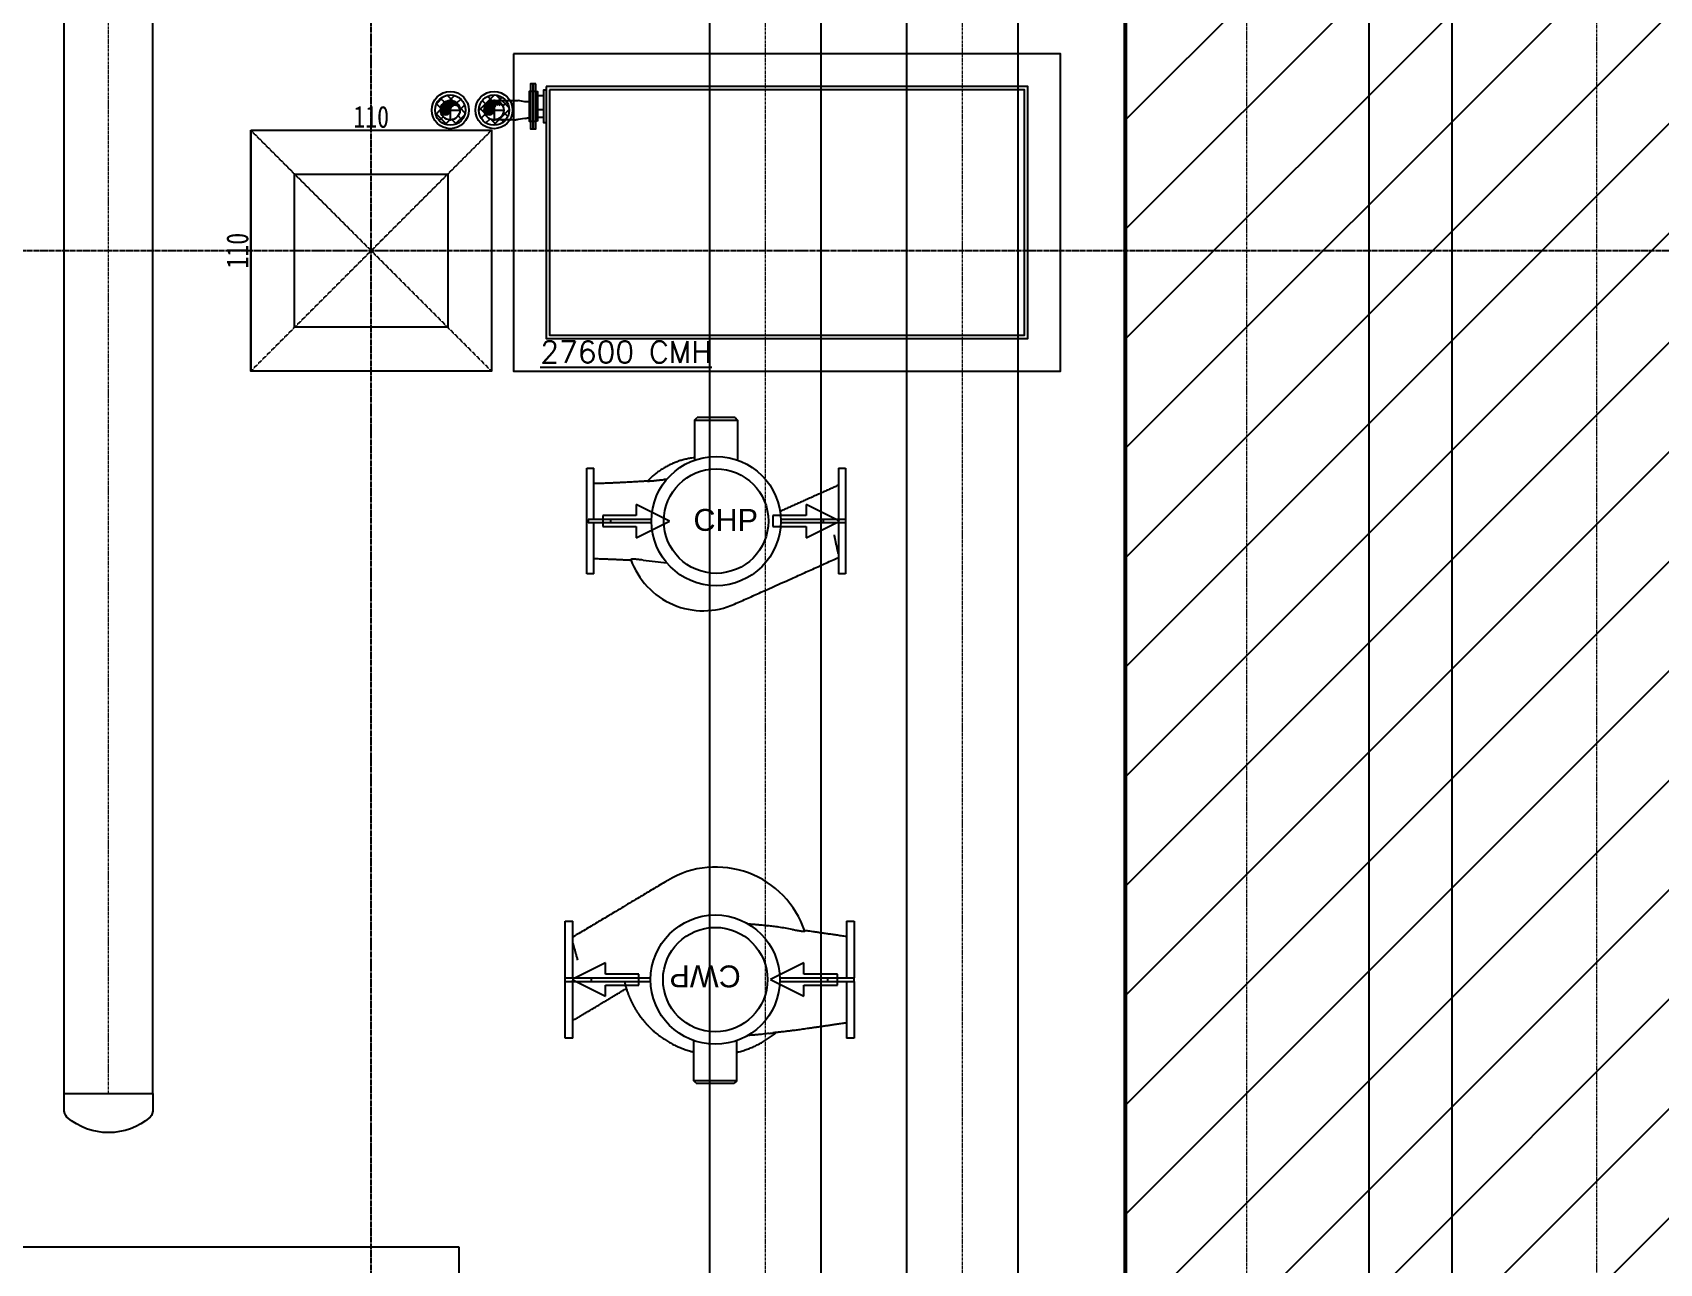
# Model space of a CAD drawing. Header units: millimetres. Extents: x -18489 to 17339, y -1599 to 10961.
# Drawn here: x -16353 to -15609, y 1360 to 1922 of the extents above; entities that cross this region are included whole.
import ezdxf
from ezdxf.enums import TextEntityAlignment as Align

# ---------------------------------------------------------------- set-up
doc = ezdxf.new("R2010")
doc.units = ezdxf.units.MM
for name, pattern in [('188K-SM-07-F10-MECH-CHW PIPE-Y2257103$0$XKA01LR1-HVAC-PIPE-冷卻水-Y2225103 Shawn$0$CENTER', [2, 1.25, -0.25, 0.25, -0.25]), ('X-CUB3-L10$0$COL-CEN-LIN', [3.25, 2.5, -0.25, 0.25, -0.25]), ('X-CUB3-L10$0$HIDDEN', [0.4, 0.3, -0.1])]:
    doc.linetypes.add(name, pattern=pattern)
for name, color, linetype in [('188K-SM-03-F10-MECH-EQ-Y2257103$0$0 Xref', 8, 'Continuous'), ('188K-SM-03-F10-MECH-EQ-Y2257103$0$Micron CUP L10 CDA EQU$0$M MOVE-IN AREA', 8, 'Continuous'), ('188K-SM-03-F10-MECH-EQ-Y2257103$0$Micron CUP L10 HVAC EQU$0$M-MECH-EQU', 136, 'Continuous'), ('188K-SM-03-F10-MECH-EQ-Y2257103$0$Micron CUP L10 HVAC EQU$0$M-PHASE1 AREA', 252, 'Continuous'), ('188K-SM-07-F10-MECH-CHW PIPE-Y2257103$0$M-P-EXISTING PIPE', 8, 'Continuous'), ('188K-SM-07-F10-MECH-CHW PIPE-Y2257103$0$M-P-HWR-D-29', 211, 'Continuous'), ('188K-SM-07-F10-MECH-CHW PIPE-Y2257103$0$M-P-HWS-D-35', 1, 'Continuous'), ('X-CUB3-L10$0$CCL', 8, 'X-CUB3-L10$0$COL-CEN-LIN'), ('X-CUB3-L10$0$COL', 8, 'Continuous'), ('X-CUB3-L10$0$COL-S', 8, 'Continuous'), ('X-CUB3-L10$0$WALL-DR', 8, 'Continuous')]:
    doc.layers.add(name, color=color, linetype=linetype)
doc.layers.add('188K-SM-07-F10-MECH-CHW PIPE-Y2257103$0$XKA01LR1-HVAC-PIPE-冷卻水-Y2225103 Shawn$0$M-PIPE-CEN', color=8, linetype='188K-SM-07-F10-MECH-CHW PIPE-Y2257103$0$XKA01LR1-HVAC-PIPE-冷卻水-Y2225103 Shawn$0$CENTER', lineweight=9)
doc.styles.add('188K-SM-03-F10-MECH-EQ-Y2257103$0$Micron CUP L10 HVAC EQU$0$AA-TXT', font='simplex.shx', dxfattribs={"bigfont": 'china.shx'})
doc.styles.add('188K-SM-03-F10-MECH-EQ-Y2257103$0$Micron CUP L10 HVAC EQU$0$Standard', font='arial.ttf')
doc.styles.add('X-CUB3-L10$0$DIM', font='', dxfattribs={"width": 0.8})
doc.styles.get('X-CUB3-L10$0$DIM').set_extended_font_data('MingLiU')
doc.dimstyles.new('X-CUB3-L10$0$JJP_005_defpoint', dxfattribs={"dimtxt": 20, "dimasz": 0.5, "dimexe": 0.5, "dimexo": 0.5, "dimgap": 0.5, "dimtad": 1, "dimdsep": 46, "dimtxsty": 'X-CUB3-L10$0$DIM', "dimblk": 'X-CUB3-L10$0$_None', "dimcen": 10, "dimclrd": 256, "dimclre": 256, "dimclrt": 256, "dimadec": 0, "dimazin": 0, "dimtfac": 1, "dimtix": 1, "dimtmove": 2, "dimatfit": 3, "dimldrblk": 'X-CUB3-L10$0$_None', "dimfxl": 0.5, "dimtolj": 1, "dimtzin": 0, "dimarcsym": 0})

# ---------------------------------------------------------------- blocks, each defined once
blk = doc.blocks.new('188K-SM-03-F10-MECH-EQ-Y2257103$0$Micron CUP L10 HVAC EQU$0$A$C63385323')
for p, q in [((0, -44.5), (0, 44.5)), ((0, 44.3), (11.4, 44.3)), ((51.2, 38.2), (22, 43.4)), ((73.6, 37.2), (61.8, 37.2)), ((73.6, 37.2), (73.6, -37.2)), ((0, -44.3), (11.4, -44.3)), ((51.2, -38.2), (22, -43.4)), ((73.6, -37.2), (61.8, -37.2))]:
    blk.add_line(p, q)
for centre, start, end in [((11.4, -15.7), 79.85913, 90), ((61.8, 97.2), 259.85913, 270), ((11.4, 15.7), 270, 280.14087), ((61.8, -97.2), 90, 100.14087)]:
    blk.add_arc(centre, 60, start, end)
blk = doc.blocks.new('188K-SM-03-F10-MECH-EQ-Y2257103$0$Micron CUP L10 HVAC EQU$0$A$C0c53ceb0')
at = {"layer": '188K-SM-03-F10-MECH-EQ-Y2257103$0$Micron CUP L10 HVAC EQU$0$M-PHASE1 AREA'}
h = blk.add_hatch(dxfattribs=at)
h.set_pattern_fill('ANSI37', color=256, scale=10)
h.set_pattern_definition([(45, (165960.614, -11772.52), (-22.4506403, 22.4506403), []), (135, (165960.614, -11772.52), (-22.4506403, -22.4506403), [])])
edge = h.paths.add_edge_path(flags=17)
edge.add_arc((-188.60828, 9692.60409), 44.45, 0, 360)
edge = h.paths.add_edge_path()
edge.add_arc((-188.60828, 9692.60409), 69.45, 0, 360)
h = blk.add_hatch(dxfattribs=at)
h.set_pattern_fill('ANSI37', color=256, scale=10)
h.set_pattern_definition([(45, (165960.614, -11772.52), (-22.4506403, 22.4506403), []), (135, (165960.614, -11772.52), (-22.4506403, -22.4506403), [])])
edge = h.paths.add_edge_path(flags=17)
edge.add_arc((11.39172, 9692.60409), 44.45, 0, 360)
edge = h.paths.add_edge_path()
edge.add_arc((11.39172, 9692.60409), 69.45, 0, 360)
h = blk.add_hatch(dxfattribs=at)
h.set_pattern_fill('ANSI31', color=256, scale=1.975806, angle=-90, style=0)
h.set_pattern_definition([(135, (22374.571, -19442.7775), (-4.435812, -4.435812), [])])
h.paths.add_polyline_path([(-233.05828, 9692.60409, 1), (-188.60828, 9692.60409, -1), (-144.15828, 9692.60409, 0.4142135624), (-188.60828, 9737.05409, 0.4142135624)])
h = blk.add_hatch(dxfattribs=at)
h.set_pattern_fill('ANSI31', color=256, scale=1.975806, angle=-90, style=0)
h.set_pattern_definition([(135, (22574.571, -19442.7775), (-4.435812, -4.435812), [])])
h.paths.add_polyline_path([(-33.05828, 9692.60409, 1), (11.39172, 9692.60409, -1), (55.84172, 9692.60409, 0.4142135624), (11.39172, 9737.05409, 0.4142135624)])
for p, q in [((-188.60828, 9741.2152), (-188.60828, 9643.99298)), ((11.39172, 9741.2152), (11.39172, 9643.99298)), ((-237.21939, 9692.60409), (-139.99717, 9692.60409)), ((-37.21939, 9692.60409), (60.00283, 9692.60409)), ((209.75612, 9695.17608), (238.67382, 9695.17608)), ((927.74003, 8277.10897), (939.05794, 8288.42688)), ((927.74003, 8277.10897), (1124.57336, 8277.10897)), ((927.74003, 8277.10897), (927.74003, 8093.75631)), ((1113.25544, 8288.42688), (939.05794, 8288.42688)), ((1113.25544, 8288.42688), (1124.57336, 8277.10897)), ((1124.57336, 8277.10897), (1124.57336, 8093.75631)), ((435.65669, 8056.67151), (467.40401, 8056.67151)), ((435.65669, 7574.11237), (435.65669, 8056.67151)), ((467.40401, 7823.39226), (467.40401, 8056.67151)), ((1584.90938, 8056.67151), (1616.65669, 8056.67151)), ((1584.90938, 8056.67151), (1584.90938, 7823.39226)), ((1616.65669, 8056.67151), (1616.65669, 7823.39226)), ((800.89662, 8006.21986), (789.503, 8004.80073)), ((813.66916, 7815.39194), (661.28206, 7891.58548)), ((661.28206, 7891.58548), (661.28206, 7840.78979)), ((1589.56213, 7815.39194), (1437.17504, 7891.58548)), ((1437.17504, 7891.58548), (1437.17504, 7840.78979)), ((442.00616, 7823.39226), (442.00616, 7807.39161)), ((543.59755, 7823.39226), (442.00616, 7823.39226)), ((543.59755, 7807.39161), (442.00616, 7807.39161)), ((467.40401, 7574.11237), (467.40401, 7807.39161)), ((508.89496, 7840.78979), (508.89496, 7789.99409)), ((661.28206, 7840.78979), (508.89496, 7840.78979)), ((731.01511, 7823.39226), (543.59755, 7823.39226)), ((543.59755, 7823.39226), (543.59755, 7807.39161)), ((731.01511, 7807.39161), (543.59755, 7807.39161)), ((661.28206, 7739.19839), (813.66916, 7815.39194)), ((1284.78794, 7840.78979), (1284.78794, 7789.99409)), ((1437.17504, 7840.78979), (1284.78794, 7840.78979)), ((1515.0653, 7823.39226), (1321.29828, 7823.39226)), ((1515.0653, 7807.39161), (1321.29828, 7807.39161)), ((1437.17504, 7739.19839), (1589.56213, 7815.39194)), ((1515.0653, 7823.39226), (1515.0653, 7807.39161)), ((1616.65669, 7823.39226), (1515.0653, 7823.39226)), ((1616.65669, 7807.39161), (1515.0653, 7807.39161)), ((1584.90938, 7807.39161), (1584.90938, 7574.11237)), ((1616.65669, 7823.39226), (1616.65669, 7807.39161)), ((1616.65669, 7807.39161), (1616.65669, 7574.11237)), ((508.89496, 7789.99409), (661.28206, 7789.99409)), ((661.28206, 7789.99409), (661.28206, 7739.19839)), ((1284.78794, 7789.99409), (1437.17504, 7789.99409)), ((1437.17504, 7789.99409), (1437.17504, 7739.19839)), ((792.64832, 7625.5526), (801.07601, 7624.49531)), ((467.40401, 7574.11237), (435.65669, 7574.11237)), ((1616.65669, 7574.11237), (1584.90938, 7574.11237)), ((336.26187, 5987.74534), (371.31917, 5987.74534)), ((336.26187, 5729.00717), (336.26187, 5987.74534)), ((371.31917, 5729.00717), (371.31917, 5987.74534)), ((1285.76342, 5964.24353), (1285.80528, 5964.23936)), ((1622.20456, 5987.74534), (1657.26187, 5987.74534)), ((1622.20456, 5987.74534), (1622.20456, 5729.00717)), ((1657.26187, 5987.74534), (1657.26187, 5729.00717)), ((336.26187, 5713.00274), (336.26187, 5729.00717)), ((336.26187, 5729.00717), (456.93013, 5729.00717)), ((520.94413, 5797.21649), (368.52106, 5721.00495)), ((456.93013, 5713.00274), (456.93013, 5729.00717)), ((456.93013, 5729.00717), (726.95444, 5729.00717)), ((520.94413, 5746.4088), (520.94413, 5797.21649)), ((673.36721, 5746.4088), (520.94413, 5746.4088)), ((673.36721, 5695.60111), (673.36721, 5746.4088)), ((1427.67008, 5797.21649), (1275.247, 5721.00495)), ((1317.37699, 5729.00717), (1536.5936, 5729.00717)), ((1427.67008, 5746.4088), (1427.67008, 5797.21649)), ((1580.09316, 5746.4088), (1427.67008, 5746.4088)), ((1536.5936, 5713.00274), (1536.5936, 5729.00717)), ((1536.5936, 5729.00717), (1657.26187, 5729.00717)), ((1580.09316, 5695.60111), (1580.09316, 5746.4088)), ((1657.26187, 5713.00274), (1657.26187, 5729.00717)), ((336.26187, 5454.26457), (336.26187, 5713.00274)), ((336.26187, 5713.00274), (456.93013, 5713.00274)), ((368.52106, 5721.00495), (520.94413, 5644.79342)), ((371.31917, 5454.26457), (371.31917, 5713.00274)), ((456.93013, 5713.00274), (726.95444, 5713.00274)), ((520.94413, 5644.79342), (520.94413, 5695.60111)), ((520.94413, 5695.60111), (673.36721, 5695.60111)), ((1275.247, 5721.00495), (1427.67008, 5644.79342)), ((1317.37699, 5713.00274), (1536.5936, 5713.00274)), ((1427.67008, 5644.79342), (1427.67008, 5695.60111)), ((1427.67008, 5695.60111), (1580.09316, 5695.60111)), ((1536.5936, 5713.00274), (1657.26187, 5713.00274)), ((1622.20456, 5713.00274), (1622.20456, 5454.26457)), ((1657.26187, 5713.00274), (1657.26187, 5454.26457)), ((371.31917, 5454.26457), (336.26187, 5454.26457)), ((923.72581, 5259.17891), (923.72581, 5442.57486)), ((1120.60562, 5259.17891), (1120.60562, 5442.57486)), ((1285.82027, 5477.77204), (1285.7635, 5477.76639)), ((1300.92433, 5479.31912), (1301.19312, 5479.54605)), ((1657.26187, 5454.26457), (1622.20456, 5454.26457)), ((1120.60562, 5259.17891), (923.72581, 5259.17891)), ((935.0464, 5247.85832), (923.72581, 5259.17891)), ((935.0464, 5247.85832), (1109.28503, 5247.85832)), ((1120.60562, 5259.17891), (1109.28503, 5247.85832))]:
    blk.add_line(p, q, dxfattribs=at)
for points in [[(100, 9950), (100, 8500), (2600, 8500), (2600, 9950)], [(178.06379, 9778.28242), (171.39172, 9778.28242), (171.39172, 9676.50954), (178.06379, 9676.50954)], [(178.06379, 9743.49053), (171.39172, 9743.49053), (171.39172, 9641.71765), (178.06379, 9641.71765)], [(190.57392, 9812.21713), (178.06379, 9812.21713), (178.06379, 9642.57483), (190.57392, 9642.57483)], [(190.57392, 9777.42524), (178.06379, 9777.42524), (178.06379, 9607.78294), (190.57392, 9607.78294)], [(203.08405, 9812.21713), (190.57392, 9812.21713), (190.57392, 9642.57483), (203.08405, 9642.57483)], [(203.08405, 9777.42524), (190.57392, 9777.42524), (190.57392, 9607.78294), (203.08405, 9607.78294)], [(209.75612, 9676.50954), (203.08405, 9676.50954), (203.08405, 9778.28242), (209.75612, 9778.28242)], [(209.75612, 9641.71765), (203.08405, 9641.71765), (203.08405, 9743.49053), (209.75612, 9743.49053)], [(250, 9800), (250, 8650), (2450, 8650), (2450, 9800)], [(265, 9785), (265, 8665), (2435, 8665), (2435, 9785)]]:
    blk.add_lwpolyline(points, close=True, dxfattribs=at)
for points in [[(209.75612, 9759.61581), (209.75612, 9660.38419), (238.67382, 9660.38419)], [(209.75612, 9759.61581), (238.67382, 9759.61581)], [(250, 9635), (238.67382, 9635), (238.67382, 9785), (250, 9785)]]:
    blk.add_lwpolyline(points, dxfattribs=at)
blk.add_lwpolyline([(11.39172, 9737.05409), (100.29172, 9737.05409), (100.29172, 9648.15409), (11.39172, 9648.15409, -1)], format="xyb", close=True, dxfattribs=at)
for centre, radius in [((-188.60828, 9692.60409), 84.82115), ((-188.60828, 9692.60409), 69.45), ((11.39172, 9692.60409), 84.82115), ((11.39172, 9692.60409), 69.45), ((-188.60828, 9692.60409), 44.45), ((11.39172, 9692.60409), 44.45), ((1026.15669, 7815.39194), 295.25), ((1026.15669, 7815.39194), 238.66042), ((1022.16571, 5721.00495), 295.31971), ((1022.16571, 5721.00495), 238.71677)]:
    blk.add_circle(centre, radius, dxfattribs=at)
for centre, radius, start, end in [((-210.83328, 9692.60409), 22.225, 180, 0), ((-166.38328, 9692.60409), 22.225, 0, 180), ((-10.83328, 9692.60409), 22.225, 180, 0), ((967.36067, 7756.59591), 350.87129, 199.499379664, 294.14226448), ((1024.7061, 5806.74293), 428.37236, 18.473154779, 120.853849818)]:
    blk.add_arc(centre, radius, start, end, dxfattribs=at)
for points, knots in [([(927.74003, 8105.1196), (923.07655, 8104.57584), (912.05394, 8103.29061), (894.84572, 8100.04827), (876.16014, 8095.59491), (857.75198, 8090.09028), (839.67098, 8083.59638), (821.97272, 8076.12048), (804.70993, 8067.68815), (787.93405, 8058.32413), (771.69663, 8048.05541), (756.04135, 8036.91742), (741.03366, 8024.92589), (726.64921, 8012.18266), (717.67623, 8003.0474), (713.18974, 7998.47976)], [0, 0, 0, 0, 0.05759307665, 0.13612698693, 0.21466089721, 0.29319480748, 0.37172871776, 0.45026262804, 0.52879653832, 0.6073304486, 0.68586435888, 0.76439826916, 0.84293217944, 0.92146608972, 1, 1, 1, 1]), ([(467.40401, 7987.75916), (473.65073, 7987.95446), (487.70846, 7988.39395), (509.13102, 7989.14572), (531.21974, 7989.97801), (551.85053, 7990.81727), (571.04742, 7991.65228), (588.86057, 7992.47653), (605.46814, 7993.29006), (621.02451, 7994.09335), (635.58056, 7994.88283), (649.18855, 7995.65543), (661.80521, 7996.40237), (673.49129, 7997.12152), (684.30157, 7997.80968), (694.28396, 7998.46821), (704.23242, 7999.13445), (710.85631, 7999.61575), (714.4194, 7999.87465)], [0, 0, 0, 0, 0.0758246057, 0.1706369546, 0.2600608281, 0.3439917024, 0.4211254952, 0.4931587506, 0.5603056458, 0.6228166432, 0.6820998548, 0.7371128241, 0.7881232106, 0.8353779072, 0.8790985199, 0.9194792587, 0.9566866186, 1, 1, 1, 1]), ([(713.19469, 7998.47505), (713.18901, 7998.46815), (713.17767, 7998.45436), (713.17344, 7998.43469), (713.17863, 7998.41582), (713.19415, 7998.39783), (713.21979, 7998.38071), (713.2556, 7998.36448), (713.30159, 7998.34915), (713.35777, 7998.33473), (713.42415, 7998.32124), (713.50074, 7998.30867), (713.58754, 7998.29705), (713.68458, 7998.28639), (713.79185, 7998.2767), (713.90937, 7998.26798), (714.03715, 7998.26026), (714.17519, 7998.25354), (714.3235, 7998.24784), (714.48211, 7998.24316), (714.651, 7998.23953), (714.83019, 7998.23694), (715.01969, 7998.23541), (715.21951, 7998.23495), (715.42966, 7998.23559), (715.9927, 7998.23999), (717.0341, 7998.26234), (718.77083, 7998.33043), (720.81481, 7998.43757), (723.7336, 7998.62082), (727.78942, 7998.92047), (733.23524, 7999.38166), (739.45218, 7999.95894), (745.9067, 8000.59755), (752.45478, 8001.27106), (758.9893, 8001.95985), (765.98723, 8002.7093), (771.67324, 8003.32343), (775.88237, 8003.77867), (778.47972, 8004.05961), (781.13224, 8004.34636), (783.84023, 8004.63878), (786.60399, 8004.93671), (789.42386, 8005.24002), (792.30025, 8005.54858), (795.23361, 8005.8622), (798.22444, 8006.1809), (800.23768, 8006.39429), (801.25385, 8006.502)], [0, 0, 0, 0, 0.0052505163, 0.010487788, 0.0157134864, 0.020929297, 0.0261369184, 0.0313380603, 0.036534442, 0.0417277905, 0.0469198384, 0.0521123226, 0.057306982, 0.062505556, 0.0677097822, 0.0729213951, 0.0781421239, 0.0833736907, 0.0886178092, 0.0938761823, 0.0991505013, 0.1044424437, 0.1097536718, 0.1150858316, 0.1204405512, 0.1258194395, 0.1563039502, 0.1872284728, 0.2188620709, 0.2514549375, 0.3088892926, 0.3691648018, 0.4331061102, 0.5013994173, 0.5589296518, 0.6195083671, 0.6833638734, 0.7507105764, 0.7735548203, 0.79684088, 0.8205764295, 0.8447692968, 0.8694275108, 0.8945593491, 0.9201733878, 0.9462785509, 0.9728841625, 1, 1, 1, 1]), ([(714.4267, 7999.77291), (714.41936, 7999.76559), (714.40214, 7999.74842), (713.62824, 7998.9386), (713.18436, 7998.47411)], [0, 0, 0, 0, 0.4264339231, 1, 1, 1, 1]), ([(1584.90938, 7979.05502), (1580.03866, 7976.87193), (1569.2205, 7972.02315), (1552.48149, 7964.52061), (1534.69505, 7956.5486), (1516.91693, 7948.58031), (1497.29768, 7939.78683), (1475.85946, 7930.17807), (1452.61054, 7919.75773), (1431.17668, 7910.15092), (1411.5482, 7901.3533), (1393.74148, 7893.37219), (1375.93026, 7885.38908), (1358.11384, 7877.40363), (1340.28662, 7869.41335), (1326.90723, 7863.41661), (1319.46958, 7860.083), (1317.99084, 7859.42022)], [0, 0, 0, 0, 0.0538379847, 0.1195773648, 0.1856360083, 0.2520640939, 0.3188538858, 0.4067700114, 0.4950124567, 0.5833270446, 0.6507977131, 0.7180461514, 0.7849853342, 0.8515615248, 0.9177665455, 0.9836505566, 1, 1, 1, 1]), ([(1584.90938, 7665.1512), (1584.68298, 7666.20986), (1584.14815, 7668.71081), (1583.1621, 7673.32164), (1581.97615, 7678.86723), (1580.66728, 7684.98758), (1579.25689, 7691.58271), (1577.76011, 7698.58176), (1576.18085, 7705.96649), (1574.51665, 7713.74842), (1572.85517, 7721.51763), (1571.22357, 7729.14712), (1569.63544, 7736.57334), (1568.017, 7744.14129), (1566.92001, 7749.27091), (1566.36529, 7751.86482), (1566.35834, 7751.89731)], [0, 0, 0, 0, 0.0578461322, 0.1366548862, 0.2159958022, 0.2969962995, 0.3785622963, 0.4589698671, 0.5399187722, 0.6225582006, 0.7057750576, 0.7783127614, 0.8512349751, 0.9247460265, 0.9990574218, 1, 1, 1, 1]), ([(637.9268, 7635.76002), (635.30909, 7635.90699), (627.66065, 7636.33639), (614.59577, 7637.02641), (598.32512, 7637.84987), (580.83367, 7638.68503), (562.6366, 7639.50367), (543.76017, 7640.30117), (524.25135, 7641.07432), (503.60806, 7641.83482), (484.53205, 7642.49358), (472.33974, 7642.87136), (467.40401, 7643.02429)], [0, 0, 0, 0, 0.04607303285, 0.13461632696, 0.2299214296, 0.33239021136, 0.44238771369, 0.55008137276, 0.66447619721, 0.785572927, 0.9131949656, 1, 1, 1, 1]), ([(692.108, 7637.09141), (688.59227, 7637.55665), (685.11885, 7638.0052), (678.25622, 7638.85221), (674.86692, 7639.25077), (670.68818, 7639.70259), (669.85897, 7639.7902), (668.22286, 7639.9587), (667.41453, 7640.03974), (665.01881, 7640.27282), (663.46063, 7640.41484), (658.90615, 7640.7973), (656.02842, 7640.99438), (652.65862, 7641.1538), (651.99618, 7641.18127), (650.71374, 7641.22656), (650.09129, 7641.2445), (648.27999, 7641.28437), (647.14707, 7641.29239), (645.03241, 7641.27225), (644.05064, 7641.24408), (642.69619, 7641.17535), (642.26444, 7641.14803), (641.44174, 7641.08464), (641.05092, 7641.04854), (639.2279, 7640.8497), (638.15977, 7640.63079), (637.30404, 7640.30311), (637.15711, 7640.23484), (636.91249, 7640.09328), (636.81487, 7640.01992), (636.59903, 7639.79507), (636.55622, 7639.63821), (636.61357, 7639.47625)], [0, 0, 0, 0, 0.125, 0.125, 0.25, 0.25, 0.28125, 0.28125, 0.3125, 0.3125, 0.375, 0.375, 0.5, 0.5, 0.53125, 0.53125, 0.5625, 0.5625, 0.625, 0.625, 0.6875, 0.6875, 0.71875, 0.71875, 0.75, 0.75, 0.875, 0.875, 0.90625, 0.90625, 0.9375, 0.9375, 1, 1, 1, 1]), ([(636.61357, 7639.47625), (636.83183, 7638.86349), (637.26851, 7637.63757), (637.68959, 7636.48006), (637.92812, 7635.82797), (637.92965, 7635.82391), (637.93028, 7635.82226)], [0, 0, 0, 0, 0.2705698027, 0.5413148055, 0.8126154119, 1, 1, 1, 1]), ([(692.108, 7637.09141), (710.47281, 7634.75853), (746.81586, 7630.14188), (783.24093, 7626.2248), (801.25975, 7624.2871)], [0, 0, 0, 0, 0.5053182097, 1, 1, 1, 1]), ([(1110.86833, 7436.41438), (1120.84725, 7440.887), (1140.81576, 7449.83703), (1170.75636, 7463.25662), (1200.69139, 7476.67372), (1230.62172, 7490.08871), (1263.64417, 7504.88961), (1299.74529, 7521.07039), (1338.91974, 7538.62866), (1375.03177, 7554.81433), (1408.08745, 7569.63012), (1438.07678, 7583.07155), (1468.06884, 7596.51421), (1498.06454, 7609.9585), (1528.06514, 7623.40498), (1557.01359, 7636.37988), (1575.96718, 7644.87502), (1584.90938, 7648.88298)], [0, 0, 0, 0, 0.062794566, 0.1256563142, 0.1886264389, 0.2517223947, 0.3149419819, 0.397885001, 0.4809402506, 0.5640203476, 0.6275617598, 0.6910267754, 0.7543857447, 0.8176206392, 0.8807291112, 0.9437286125, 1, 1, 1, 1]), ([(805.01536, 6174.49129), (795.81094, 6168.99263), (777.39184, 6157.98916), (749.77488, 6141.49095), (722.16326, 6124.99593), (694.55616, 6108.50361), (664.09681, 6090.30737), (630.79809, 6070.41491), (594.66515, 6048.8293), (561.35677, 6028.93107), (530.86713, 6010.71673), (503.20585, 5994.19205), (475.54194, 5977.66579), (447.87458, 5961.13747), (420.20233, 5944.60622), (394.68304, 5929.36115), (378.38379, 5919.62407), (371.31917, 5915.40371)], [0, 0, 0, 0, 0.063291521, 0.126653513, 0.1901291803, 0.253736821, 0.3174741179, 0.4011026533, 0.4848488716, 0.5686211436, 0.6326903251, 0.6966793977, 0.7605572643, 0.8243050102, 0.8879201623, 0.9514210159, 1, 1, 1, 1]), ([(1170.36448, 5976.33109), (1172.88782, 5976.14863), (1181.2658, 5975.54285), (1195.1141, 5974.40654), (1211.62126, 5972.9459), (1227.2323, 5971.42226), (1242.62337, 5969.76919), (1255.03728, 5968.33995), (1262.47554, 5967.373), (1264.67832, 5967.08665)], [0, 0, 0, 0, 0.0800094591, 0.2656467244, 0.4393787178, 0.6041342539, 0.7618965277, 0.9294873122, 1, 1, 1, 1]), ([(1305.87465, 5961.07687), (1301.44129, 5961.80312), (1288.85825, 5963.8644), (1275.09341, 5965.82617), (1265.75257, 5966.95136), (1264.65681, 5967.08335)], [0, 0, 0, 0, 0.3244050141, 0.9207469901, 1, 1, 1, 1]), ([(1373.82834, 5950.50917), (1363.7068, 5952.35227), (1343.45857, 5956.03939), (1314.10189, 5960.57692), (1294.84647, 5963.04504), (1285.80067, 5964.20451)], [0, 0, 0, 0, 0.34638468491, 0.69294534413, 1, 1, 1, 1]), ([(1373.82834, 5950.50917), (1377.379, 5949.83697), (1380.87924, 5949.17058), (1387.78218, 5947.8627), (1391.18493, 5947.22113), (1395.3735, 5946.44659), (1396.20794, 5946.29307), (1397.87007, 5945.9892), (1398.69989, 5945.83846), (1401.16096, 5945.39484), (1402.76177, 5945.1109), (1407.44244, 5944.29829), (1410.40197, 5943.8085), (1413.87462, 5943.27839), (1414.55981, 5943.1762), (1415.89321, 5942.9825), (1416.5416, 5942.89095), (1418.43182, 5942.63229), (1419.61884, 5942.4812), (1421.84336, 5942.22278), (1422.8809, 5942.11545), (1424.31909, 5941.98854), (1424.77877, 5941.95192), (1425.65713, 5941.89034), (1426.0773, 5941.86531), (1428.04886, 5941.77108), (1429.21782, 5941.79311), (1430.17235, 5941.92895), (1430.33766, 5941.96158), (1430.61609, 5942.03757), (1430.7294, 5942.08106), (1430.98722, 5942.22645), (1431.05021, 5942.34291), (1431.00538, 5942.47713)], [0, 0, 0, 0, 0.125, 0.125, 0.25, 0.25, 0.28125, 0.28125, 0.3125, 0.3125, 0.375, 0.375, 0.5, 0.5, 0.53125, 0.53125, 0.5625, 0.5625, 0.625, 0.625, 0.6875, 0.6875, 0.71875, 0.71875, 0.75, 0.75, 0.875, 0.875, 0.90625, 0.90625, 0.9375, 0.9375, 1, 1, 1, 1]), ([(371.31917, 5888.05873), (371.80542, 5886.29665), (372.76239, 5882.82877), (374.35394, 5877.06126), (375.91744, 5871.39542), (377.4556, 5865.82138), (379.1075, 5859.83521), (380.8354, 5853.57361), (382.62874, 5847.07483), (384.41177, 5840.61345), (386.36569, 5833.5328), (388.49239, 5825.826), (390.66178, 5817.9645), (392.13153, 5812.63842), (392.87422, 5809.94702), (392.88211, 5809.91842)], [0, 0, 0, 0, 0.0895454416, 0.1762297963, 0.2634246387, 0.3338043007, 0.404448169, 0.4992930204, 0.5709364733, 0.642848536, 0.7308935794, 0.8194302465, 0.9087188383, 0.9990297283, 1, 1, 1, 1]), ([(1431.00538, 5942.47713), (1430.78628, 5943.1295), (1430.34802, 5944.43448), (1429.90058, 5945.74142), (1429.61303, 5946.57626), (1429.58237, 5946.66472), (1429.56741, 5946.70789)], [0, 0, 0, 0, 0.2527614268, 0.5056118577, 0.7587532515, 1, 1, 1, 1]), ([(1429.56898, 5946.71927), (1429.67066, 5946.70521), (1435.21488, 5945.93898), (1445.34983, 5944.50401), (1460.27544, 5942.38015), (1474.97052, 5940.26521), (1490.61944, 5937.99754), (1507.39913, 5935.55335), (1525.37253, 5932.92851), (1544.59303, 5930.12205), (1564.9738, 5927.15494), (1586.51341, 5924.0411), (1605.71904, 5921.28437), (1617.74443, 5919.5903), (1622.20456, 5918.96198)], [0, 0, 0, 0, 0.0015821443, 0.0862705711, 0.1577779778, 0.2339638878, 0.3151157793, 0.4015121665, 0.495338753, 0.5951008017, 0.7009237907, 0.812805809, 0.9305710775, 1, 1, 1, 1]), ([(371.31917, 5534.34602), (374.40076, 5536.18694), (382.74224, 5541.17009), (396.3209, 5549.2819), (412.04663, 5558.67636), (427.7633, 5568.06541), (445.10861, 5578.4274), (464.06024, 5589.74899), (484.61013, 5602.02537), (503.55609, 5613.34358), (520.90771, 5623.70934), (536.64876, 5633.11295), (552.39405, 5642.51909), (568.14527, 5651.92879), (583.90442, 5661.34321), (599.67319, 5670.76338), (610.19966, 5677.05183), (615.45386, 5680.19066)], [0, 0, 0, 0, 0.0371861436, 0.1006583755, 0.1644793996, 0.2287037614, 0.2933227355, 0.378437029, 0.4639068903, 0.5494553381, 0.6147986023, 0.6798996962, 0.7446636179, 0.8090315268, 0.8729942136, 0.9366062014, 1, 1, 1, 1]), ([(606.71608, 5713.00274), (607.23771, 5710.72709), (608.26603, 5706.24088), (609.93314, 5699.59615), (611.69074, 5693.0016), (613.53072, 5686.52358), (615.47223, 5680.07316), (617.51898, 5673.63679), (619.7414, 5667.01727), (621.76232, 5661.31295), (623.52975, 5656.52336), (625.00007, 5652.65237), (626.56533, 5648.65061), (628.22974, 5644.52018), (629.99764, 5640.2634), (631.6928, 5636.30462), (633.47358, 5632.25487), (635.44219, 5627.896), (637.91345, 5622.60302), (640.84753, 5616.55194), (643.74735, 5610.81785), (646.40096, 5605.75614), (648.57801, 5601.7136), (650.62243, 5598.00923), (652.52478, 5594.63804), (654.27637, 5591.59555), (655.8694, 5588.87759), (657.562, 5586.03509), (659.47622, 5582.87747), (661.6637, 5579.34663), (663.89571, 5575.82225), (666.09004, 5572.42975), (668.2434, 5569.16738), (670.35259, 5566.03344), (673.7561, 5561.06974), (678.47436, 5554.42818), (684.62705, 5546.19945), (690.16648, 5539.14301), (695.09311, 5533.11351), (698.29655, 5529.31555), (700.39837, 5526.87129), (701.39259, 5525.72331), (702.39664, 5524.57229), (703.41057, 5523.41829), (704.43445, 5522.2614), (705.46832, 5521.10168), (706.6623, 5519.77213), (708.39967, 5517.85471), (710.29235, 5515.79603), (712.575, 5513.34862), (714.83798, 5510.9566), (717.35964, 5508.33863), (722.52919, 5503.05874), (730.13353, 5495.61822), (740.52031, 5486.11483), (753.48056, 5474.98816), (769.71306, 5462.2487), (788.94514, 5448.83607), (808.24702, 5436.86561), (827.49575, 5426.25327), (847.26394, 5416.6448), (867.49615, 5408.05136), (888.15213, 5400.54819), (906.90374, 5394.65765), (918.87352, 5391.74804), (923.72581, 5390.56854)], [0, 0, 0, 0, 0.0144949441, 0.0285752364, 0.0425964537, 0.0570678172, 0.0707519632, 0.0849877164, 0.0997852604, 0.1151536621, 0.1236844791, 0.1325764785, 0.1418306789, 0.1514479837, 0.161429198, 0.1717750414, 0.1794954602, 0.1903064531, 0.2030632459, 0.2177660426, 0.2344149695, 0.2452522345, 0.2552958222, 0.2645457593, 0.2730020806, 0.2806648324, 0.2875340777, 0.2936099046, 0.302276285, 0.3116078191, 0.3206329488, 0.3293522489, 0.3377663569, 0.3458759821, 0.353681917, 0.3764211651, 0.397898243, 0.4187590827, 0.4327997409, 0.446571689, 0.4497017699, 0.4528485602, 0.4560122749, 0.4591931257, 0.4623913208, 0.465607065, 0.46884056, 0.4734863727, 0.4816713449, 0.4862026008, 0.4942645007, 0.5021149878, 0.5087698733, 0.5401413373, 0.568151865, 0.5961623808, 0.6461765824, 0.696190784, 0.7416593675, 0.7871279509, 0.8325965344, 0.8780651178, 0.9235337013, 0.9690021865, 1, 1, 1, 1]), ([(1622.20456, 5523.04842), (1618.58866, 5522.53954), (1607.77257, 5521.01735), (1590.09863, 5518.4841), (1569.52783, 5515.51533), (1550.09966, 5512.69048), (1531.80885, 5510.02161), (1514.62981, 5507.51217), (1498.41526, 5505.14695), (1482.24636, 5502.79708), (1466.1918, 5500.47859), (1450.30651, 5498.20673), (1435.51713, 5496.1173), (1421.74905, 5494.20001), (1408.93354, 5492.44422), (1397.00914, 5490.8394), (1385.92247, 5489.37546), (1375.59509, 5488.03859), (1365.7404, 5486.78876), (1356.04152, 5485.58487), (1346.22047, 5484.39449), (1334.24269, 5482.97821), (1319.95462, 5481.35727), (1308.16737, 5480.05959), (1301.75334, 5479.40443), (1300.92427, 5479.31974)], [0, 0, 0, 0, 0.03378364742, 0.10105573483, 0.16518864519, 0.22607432746, 0.28269288047, 0.33620468167, 0.38669888624, 0.43429458072, 0.48736752889, 0.5367727678, 0.58275635412, 0.62555319955, 0.66537951605, 0.70242837116, 0.73686754372, 0.76883903995, 0.79876975359, 0.82876884067, 0.85925681083, 0.89029396371, 0.94035257567, 0.99228998801, 1, 1, 1, 1]), ([(1120.60562, 5389.35822), (1122.57314, 5389.77638), (1131.70476, 5391.7171), (1147.74392, 5396.28057), (1168.64466, 5403.06248), (1189.14782, 5410.99116), (1209.22374, 5419.93781), (1228.81194, 5429.90923), (1247.86735, 5440.86583), (1266.32165, 5452.80186), (1284.19263, 5465.60701), (1295.52165, 5474.89578), (1301.18616, 5479.54017)], [0, 0, 0, 0, 0.0296116198, 0.137432551, 0.2452534821, 0.3530744132, 0.4608953443, 0.5687162755, 0.6765372066, 0.7843581377, 0.8921790689, 1, 1, 1, 1]), ([(1267.83688, 5475.3137), (1263.43174, 5474.7514), (1254.1764, 5473.57), (1239.84314, 5471.9296), (1224.64863, 5470.32609), (1208.79972, 5468.80255), (1192.1281, 5467.35435), (1179.27075, 5466.31091), (1171.93131, 5465.78667), (1170.47397, 5465.68257)], [0, 0, 0, 0, 0.1364860463, 0.2867618231, 0.4426511021, 0.6049350797, 0.7746157267, 0.9552470438, 1, 1, 1, 1]), ([(1267.81263, 5475.33815), (1267.92931, 5475.35231), (1277.17461, 5476.4745), (1291.6748, 5478.62166), (1305.95881, 5481.01002), (1311.22874, 5481.89118)], [0, 0, 0, 0, 0.0080016544, 0.634012907, 1, 1, 1, 1]), ([(1301.18227, 5479.54476), (1301.13514, 5479.54398), (1301.04062, 5479.54241), (1300.26789, 5479.46208), (1299.25909, 5479.35048), (1298.12887, 5479.22195), (1296.73527, 5479.06075), (1295.07645, 5478.86671), (1293.1465, 5478.63938), (1290.97082, 5478.38202), (1288.5089, 5478.0912), (1286.80527, 5477.88891), (1285.83083, 5477.77495), (1285.82008, 5477.77369)], [0, 0, 0, 0, 0.1215718003, 0.243762854, 0.3268614174, 0.4120864974, 0.50011792, 0.593146268, 0.6889561652, 0.7881426187, 0.8912556303, 0.9988004406, 1, 1, 1, 1])]:
    blk.add_open_spline(points, degree=3, knots=knots, dxfattribs=at)
at = {"layer": '188K-SM-03-F10-MECH-EQ-Y2257103$0$Micron CUP L10 HVAC EQU$0$M-PHASE1 AREA', "xscale": -1, "rotation": 180}
blk.add_blockref('188K-SM-03-F10-MECH-EQ-Y2257103$0$Micron CUP L10 HVAC EQU$0$A$C63385323', (100.29172, 9692.60409), dxfattribs=at)
at = {"layer": '188K-SM-03-F10-MECH-EQ-Y2257103$0$Micron CUP L10 HVAC EQU$0$M-PHASE1 AREA', "style": '188K-SM-03-F10-MECH-EQ-Y2257103$0$Micron CUP L10 HVAC EQU$0$AA-TXT'}
blk.add_text('%%U27600 CMH', height=100, dxfattribs=at).set_placement((615, 8587.86567), align=Align.MIDDLE_CENTER)
at = {"layer": '188K-SM-03-F10-MECH-EQ-Y2257103$0$Micron CUP L10 HVAC EQU$0$M-PHASE1 AREA', "style": '188K-SM-03-F10-MECH-EQ-Y2257103$0$Micron CUP L10 HVAC EQU$0$Standard'}
blk.add_text('CHP', height=100, dxfattribs=at).set_placement((922.60607, 7770.75777))
blk.add_text('CWP', height=100, rotation=180, dxfattribs=at).set_placement((1138.75036, 5785.80243))
blk = doc.blocks.new('188K-SM-03-F10-MECH-EQ-Y2257103$0$Micron CUP L10 HVAC EQU')
at = {"layer": '188K-SM-03-F10-MECH-EQ-Y2257103$0$Micron CUP L10 HVAC EQU$0$M-MECH-EQU'}
blk.add_blockref('188K-SM-03-F10-MECH-EQ-Y2257103$0$Micron CUP L10 HVAC EQU$0$A$C0c53ceb0', (-206166.7, 2082.2), dxfattribs=at)
blk = doc.blocks.new('188K-SM-03-F10-MECH-EQ-Y2257103')
at = {"layer": '188K-SM-03-F10-MECH-EQ-Y2257103$0$0 Xref', "xscale": 0.1, "yscale": 0.1, "zscale": 0.1}
blk.add_blockref('188K-SM-03-F10-MECH-EQ-Y2257103$0$Micron CUP L10 HVAC EQU', (4473.52, 709.2), dxfattribs=at)
at = {"layer": '188K-SM-03-F10-MECH-EQ-Y2257103$0$Micron CUP L10 CDA EQU$0$M MOVE-IN AREA'}
h = blk.add_hatch(dxfattribs=at)
h.set_pattern_fill('JIS_WOOD', color=256, scale=50)
h.set_pattern_definition([(45, (4473.52, 709.2), (-25, 25), [])])
h.paths.add_polyline_path([(-17249.15, 7922.46), (-17249.15, 7642.46), (-15853.15, 7642.46), (-15853.15, 6432.46), (-15853.15, 789.96), (-15463.15, 789.96), (-15463.15, 6142.46), (-15463.15, 7642.46), (-14093.15, 7642.46), (-14093.15, 7922.46)])
at = {"layer": '188K-SM-03-F10-MECH-EQ-Y2257103$0$Micron CUP L10 CDA EQU$0$M MOVE-IN AREA', "const_width": 1}
blk.add_lwpolyline([(-17249.15, 7922.46), (-17249.15, 7642.46), (-15853.15, 7642.46), (-15853.15, 6432.46), (-15853.15, 6432.46), (-15853.15, 789.96), (-15463.15, 789.96), (-15463.15, 6142.46), (-15463.15, 6142.46), (-15463.15, 7642.46), (-14093.15, 7642.46), (-14093.15, 7922.46)], close=True, dxfattribs=at)
blk = doc.blocks.new('*D570')
at = {"layer": 'DefPoints', "lineweight": -2, "transparency": 16777216}
blk.add_line((0, 0), (110, 0), dxfattribs=at)
at = {"layer": 'DefPoints', "color": 0, "transparency": 16777216}
for p in [(0, 0), (110, 0), (110, 0)]:
    blk.add_point(p, dxfattribs=at)
at = {"layer": 'DefPoints', "transparency": 16777216, "insert": (55, 6.07), "char_height": 10, "attachment_point": 5, "style": 'X-CUB3-L10$0$DIM'}
blk.add_mtext('\\A1;110', dxfattribs=at)
blk = doc.blocks.new('X-CUB3-L10$0$_None')
blk = doc.blocks.new('*D571')
at = {"layer": 'DefPoints', "lineweight": -2, "transparency": 16777216}
blk.add_line((0, 0), (0, -110), dxfattribs=at)
at = {"layer": 'DefPoints', "color": 0, "transparency": 16777216}
for p in [(0, 0), (0, -110), (0, -110)]:
    blk.add_point(p, dxfattribs=at)
at = {"layer": 'DefPoints', "transparency": 16777216, "insert": (-6.07, -55), "char_height": 10, "attachment_point": 5, "rotation": 90, "style": 'X-CUB3-L10$0$DIM'}
blk.add_mtext('\\A1;110', dxfattribs=at)
blk = doc.blocks.new('188K-SM-07-F10-MECH-CHW PIPE-Y2257103$0$400A-12')
blk.add_lwpolyline([(70.4, -203), (0, -203), (0, 203), (70.4, 203, -0.159807), (108.1, 190.6, -0.366872), (108.1, -190.6, -0.159807)], format="xyb", close=True)
blk = doc.blocks.new('188K-SM-07-F10-MECH-CHW PIPE-Y2257103')
at = {"layer": '188K-SM-07-F10-MECH-CHW PIPE-Y2257103$0$M-P-EXISTING PIPE'}
for p, q in [((-16338.45, 1437.46), (-16338.45, 4137.46)), ((-16297.85, 1437.46), (-16297.85, 4137.46)), ((-15854.05, 3232.38), (-15854.05, -589.74)), ((-15742.25, 3232.38), (-15742.25, -589.74)), ((-15704.2, -589.74), (-15704.2, 3232.38))]:
    blk.add_line(p, q, dxfattribs=at)
at = {"layer": '188K-SM-07-F10-MECH-CHW PIPE-Y2257103$0$M-P-HWR-D-29'}
for p, q in [((-16043.55, 4182.46), (-16043.55, -589.74)), ((-15992.75, 4182.46), (-15992.75, -589.74))]:
    blk.add_line(p, q, dxfattribs=at)
at = {"layer": '188K-SM-07-F10-MECH-CHW PIPE-Y2257103$0$M-P-HWS-D-35'}
for p, q in [((-15953.55, 4272.46), (-15953.55, -589.74)), ((-15902.75, 4272.46), (-15902.75, -589.74))]:
    blk.add_line(p, q, dxfattribs=at)
at = {"layer": '188K-SM-07-F10-MECH-CHW PIPE-Y2257103$0$XKA01LR1-HVAC-PIPE-冷卻水-Y2225103 Shawn$0$M-PIPE-CEN', "linetype": '188K-SM-07-F10-MECH-CHW PIPE-Y2257103$0$XKA01LR1-HVAC-PIPE-冷卻水-Y2225103 Shawn$0$CENTER'}
for p, q in [((-15928.15, 4272.46), (-15928.15, -589.74)), ((-16018.15, 4182.46), (-16018.15, -589.74)), ((-16318.15, 1437.46), (-16318.15, 4137.46)), ((-15798.15, 3232.38), (-15798.15, -589.74)), ((-15638.15, -589.74), (-15638.15, 3232.38))]:
    blk.add_line(p, q, dxfattribs=at)
at = {"layer": '188K-SM-07-F10-MECH-CHW PIPE-Y2257103$0$M-P-EXISTING PIPE', "xscale": 0.1, "yscale": 0.1, "zscale": 0.1, "rotation": 270}
blk.add_blockref('188K-SM-07-F10-MECH-CHW PIPE-Y2257103$0$400A-12', (-16318.15, 1437.46), dxfattribs=at)
blk = doc.blocks.new('*U569')
at = {"layer": 'DefPoints', "linetype": 'X-CUB3-L10$0$HIDDEN', "ltscale": 0.1}
for p, q in [((110, 0), (0, -110)), ((0, 0), (110, -110))]:
    blk.add_line(p, q, dxfattribs=at)
at = {"layer": 'X-CUB3-L10$0$COL', "ltscale": 0.1}
blk.add_lwpolyline([(0, 0), (110, 0), (110, -110), (0, -110)], close=True, dxfattribs=at)
at = {"layer": 'DefPoints'}
dim = blk.add_linear_dim(base=(110, 0), p1=(0, 0), p2=(110, 0), dimstyle='X-CUB3-L10$0$JJP_005_defpoint', override={"dimtxt": 10}, dxfattribs=at)
dim.commit()
dim.dimension.update_dxf_attribs({"geometry": '*D570', "text_midpoint": (55, 6.067)})
dim = blk.add_linear_dim(base=(0, -110), p1=(0, 0), p2=(0, -110), angle=90, dimstyle='X-CUB3-L10$0$JJP_005_defpoint', override={"dimtxt": 10}, dxfattribs=at)
dim.commit()
dim.dimension.update_dxf_attribs({"geometry": '*D571', "text_midpoint": (-6.067, -55)})
blk = doc.blocks.new('X-CUB3-L10$0$CUB3-10')
at = {"layer": 'X-CUB3-L10$0$CCL'}
for p, q in [((-3360, 0), (-3360, 9982.459)), ((720, 2542.459), (-5160, 2542.459))]:
    blk.add_line(p, q, dxfattribs=at)
at = {"layer": 'X-CUB3-L10$0$COL-S'}
blk.add_lwpolyline([(-3395, 2577.459), (-3325, 2577.459), (-3325, 2507.459), (-3395, 2507.459)], close=True, dxfattribs=at)
at = {"layer": 'X-CUB3-L10$0$COL'}
blk.add_blockref('*U569', (-3415, 2597.459), dxfattribs=at)
blk = doc.blocks.new('X-CUB3-L10')
at = {"layer": 'X-CUB3-L10$0$COL-S'}
blk.add_lwpolyline([(-16233.15, 1857.46), (-16163.15, 1857.46), (-16163.15, 1787.46), (-16233.15, 1787.46)], close=True, dxfattribs=at)
at = {"layer": 'X-CUB3-L10$0$WALL-DR'}
for p, q in [((-17323.15, 1367.46), (-16158.15, 1367.46)), ((-16158.15, 1367.46), (-16158.15, 1252.46))]:
    blk.add_line(p, q, dxfattribs=at)
at = {"layer": 'X-CUB3-L10$0$CCL'}
blk.add_blockref('X-CUB3-L10$0$CUB3-10', (-12838.15, -720), dxfattribs=at)
at = {"layer": 'X-CUB3-L10$0$COL'}
blk.add_blockref('*U569', (-16253.15, 1877.46), dxfattribs=at)

msp = doc.modelspace()

# ---------------------------------------------------------------- block references
msp.add_blockref('188K-SM-03-F10-MECH-EQ-Y2257103', (0, 0))

# ---------------------------------------------------------------- next in the draw order: block references
for name in ['X-CUB3-L10', '188K-SM-07-F10-MECH-CHW PIPE-Y2257103']:
    msp.add_blockref(name, (0, 0))

doc.saveas('drawing.dxf')
